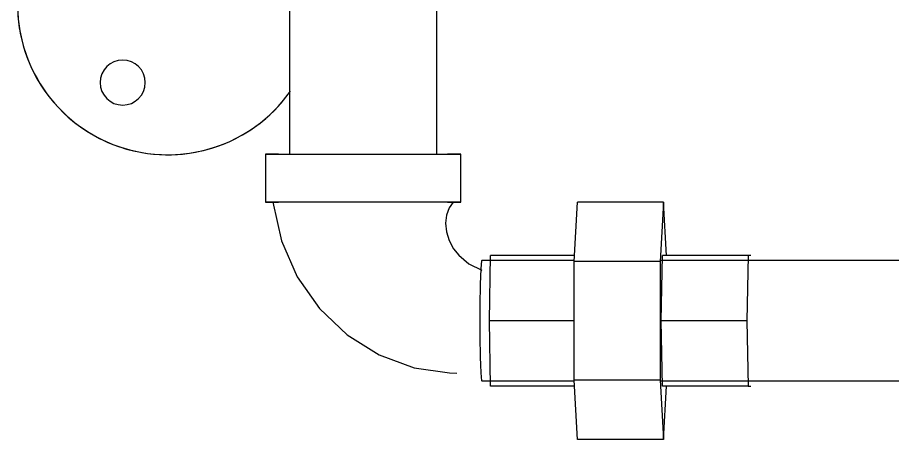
# Model space of a CAD drawing. Extents: x 15208 to 50586, y -518 to 56414.
# Drawn here: x 39860.4 to 40045.3, y 44720.5 to 44809.6 of the extents above; entities that cross this region are included whole.
import ezdxf

# ---------------------------------------------------------------- set-up
doc = ezdxf.new("R2010")
doc.units = 0
doc.layers.add('A-Furniture', color=252, linetype='CONTINUOUS')

msp = doc.modelspace()

# ---------------------------------------------------------------- linework, layer by layer
at = {"layer": 'A-Furniture'}
for p, q in [((39917.91, 44845.78), (39917.91, 44780.77)), ((39949.03, 44780.77), (39949.03, 44845.78)), ((39912.83, 44780.77), (39912.83, 44770.65)), ((39915.6, 44780.77), (39912.83, 44780.77)), ((39912.83, 44780.77), (39954.11, 44780.77)), ((39954.11, 44780.77), (39951.34, 44780.77)), ((39954.11, 44770.65), (39954.11, 44780.77)), ((39954.11, 44770.65), (39912.83, 44770.65)), ((39912.83, 44770.65), (39915.6, 44770.65)), ((39914.43, 44770.65), (39914.92, 44770.65)), ((39915.25, 44770.65), (39914.43, 44770.65)), ((39951.34, 44770.65), (39954.11, 44770.65)), ((39951.7, 44770.65), (39952.51, 44770.65)), ((39952.51, 44770.65), (39952.03, 44770.65)), ((39978.09, 44758.1), (39978.81, 44770.65)), ((39996.95, 44770.65), (39978.81, 44770.65)), ((39996.95, 44770.65), (39996.24, 44758.1)), ((39997.6, 44759.35), (39996.95, 44770.65)), ((39960.15, 44745.56), (39960.41, 44759.35)), ((39978.16, 44759.35), (39960.41, 44759.35)), ((39996.44, 44745.56), (39996.71, 44759.35)), ((40014.85, 44759.35), (39996.71, 44759.35)), ((40014.85, 44759.35), (40014.59, 44745.56)), ((40015.38, 44759.35), (40014.85, 44759.35)), ((39978.1, 44758.26), (39958.55, 44758.26)), ((39978.09, 44733.01), (39978.09, 44758.1)), ((39996.24, 44758.1), (39978.09, 44758.1)), ((40148.61, 44758.26), (39996.24, 44758.26)), ((39996.24, 44758.1), (39996.24, 44733.01)), ((39960.41, 44731.77), (39960.15, 44745.56)), ((39978.09, 44745.56), (39960.15, 44745.56)), ((39996.71, 44731.77), (39996.44, 44745.56)), ((40014.59, 44745.56), (39996.44, 44745.56)), ((40014.59, 44745.56), (40014.85, 44731.77)), ((39958.55, 44732.86), (39978.1, 44732.86)), ((39978.16, 44731.77), (39960.41, 44731.77)), ((39978.81, 44720.47), (39978.09, 44733.01)), ((39996.24, 44733.01), (39978.09, 44733.01)), ((39996.24, 44733.01), (39996.95, 44720.47)), ((39996.24, 44732.86), (40148.61, 44732.86)), ((40014.85, 44731.77), (39996.71, 44731.77)), ((39996.95, 44720.47), (39997.6, 44731.77)), ((40014.85, 44731.77), (40015.38, 44731.77)), ((39996.95, 44720.47), (39978.81, 44720.47))]:
    msp.add_line(p, q, dxfattribs=at)
for points in [[(39860.54, 44809.97), (39860.66, 44808.7), (39860.83, 44807.45), (39861.05, 44806.2), (39861.33, 44804.96), (39861.65, 44803.73), (39862.02, 44802.51), (39862.44, 44801.31), (39862.91, 44800.13), (39863.42, 44798.97), (39863.98, 44797.83), (39864.58, 44796.72), (39865.23, 44795.62), (39865.93, 44794.56), (39866.66, 44793.52), (39867.43, 44792.52), (39868.25, 44791.54), (39869.1, 44790.6), (39869.99, 44789.7), (39870.92, 44788.83), (39871.88, 44787.99), (39872.87, 44787.2), (39873.89, 44786.45), (39874.94, 44785.74), (39876.02, 44785.07), (39877.13, 44784.44), (39878.26, 44783.86), (39879.41, 44783.33), (39880.58, 44782.84), (39881.77, 44782.4), (39882.98, 44782.01), (39884.2, 44781.66), (39885.44, 44781.37), (39886.69, 44781.12), (39887.94, 44780.93), (39889.2, 44780.78), (39890.47, 44780.69), (39891.74, 44780.65), (39893.01, 44780.65), (39894.28, 44780.71), (39895.54, 44780.82), (39896.8, 44780.98), (39898.05, 44781.19), (39899.3, 44781.45), (39900.53, 44781.76), (39901.75, 44782.11), (39902.95, 44782.52), (39904.14, 44782.97), (39905.3, 44783.47), (39906.45, 44784.02), (39907.57, 44784.61), (39908.67, 44785.25), (39909.74, 44785.93), (39910.79, 44786.66), (39911.8, 44787.42), (39912.78, 44788.22), (39913.73, 44789.07), (39914.65, 44789.95), (39915.53, 44790.86), (39916.37, 44791.81), (39917.18, 44792.8), (39917.94, 44793.81)], [(39914.42, 44770.65), (39916.23, 44762.46), (39919.55, 44754.86), (39924.24, 44748.14), (39930.1, 44742.56), (39936.87, 44738.34), (39944.27, 44735.63), (39951.72, 44734.54), (39953.29, 44734.5)], [(39952.52, 44770.65), (39951.68, 44769.4), (39951.12, 44767.89), (39950.91, 44766.18), (39951.08, 44764.37), (39951.65, 44762.55), (39952.6, 44760.79), (39953.69, 44759.42), (39955.81, 44757.62), (39958.55, 44756.23)]]:
    msp.add_lwpolyline(points, dxfattribs=at)
for centre, radius, start, end in [((39892.19, 44812.39), 31.75, 150, 324.7119), ((39882.67, 44795.89), 4.76, 90, 270), ((39882.67, 44795.89), 4.76, 270, 90)]:
    msp.add_arc(centre, radius, start, end, dxfattribs=at)
msp.add_ellipse((39958.55, 44745.56), major_axis=(0, -12.7), ratio=0.033033, start_param=3.141593, end_param=6.283185, dxfattribs=at)

doc.saveas('drawing.dxf')
